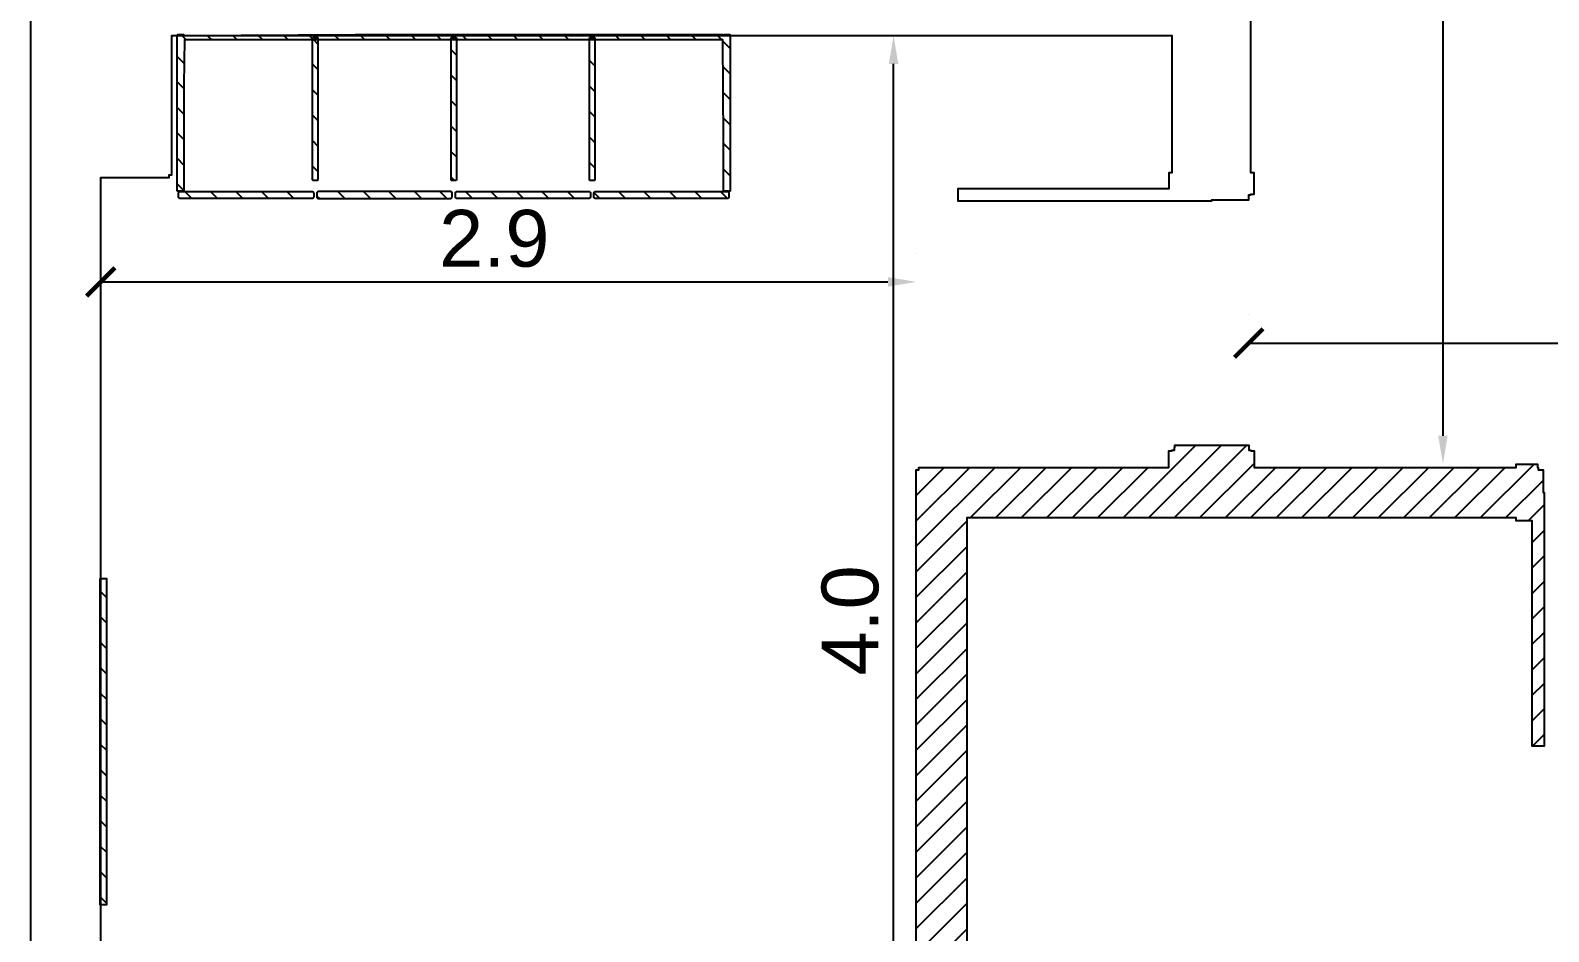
# Model space of a CAD drawing. Header units: metres. Extents: x -155 to -31, y -2 to 38.
# Drawn here: x -115.16 to -109.81, y 6.8 to 9.98 of the extents above; entities that cross this region are included whole.
import ezdxf

# ---------------------------------------------------------------- set-up
doc = ezdxf.new("R2010")
doc.units = ezdxf.units.M
doc.layers.add('DİMENSİONS', color=1, linetype='Continuous', true_color=0xff0000)
doc.layers.add('Layer 03$KAT1_MOBILYA', color=9, linetype='Continuous', true_color=0xc0c0c0)
doc.layers.add('Layer 03$KAT1_DUVAR', color=7, linetype='Continuous')
doc.styles.add('Default', font='arial.ttf')
doc.dimstyles.new('Default', dxfattribs={"dimscale": 2, "dimtxt": 0.1, "dimasz": 0.1, "dimexe": 0.05, "dimexo": 0.05, "dimgap": 0.025, "dimtad": 1, "dimtoh": 1, "dimzin": 1, "dimdsep": 46, "dimtxsty": 'Default', "dimcen": 0.05, "dimazin": 1, "dimtfac": 1, "dimtdec": 4, "dimtix": 1, "dimtofl": 0, "dimtmove": 1, "dimatfit": 3, "dimfxl": 0.1, "dimtolj": 1, "dimtzin": 1, "dimarcsym": 0})
pattern_1 = [(135, (-109.91591, 9.92203), (-0.0449013, -0.0449013), [])]

# ---------------------------------------------------------------- blocks, each defined once
blk = doc.blocks.new('_ArchTick')
at = {"color": 0, "linetype": 'ByBlock', "const_width": 0.15}
blk.add_lwpolyline([(-0.5, -0.5), (0.5, 0.5)], dxfattribs=at)
blk = doc.blocks.new('*D25')
at = {"layer": 'Defpoints', "color": 0}
for p in [(-114.9089, 9.0918), (-112.037, 9.0918), (-112.037, 9.0918)]:
    blk.add_point(p, dxfattribs=at)
at = {"layer": 'DİMENSİONS', "color": 0, "lineweight": -2}
for p, q in [((-114.9089, 9.1918), (-114.9089, 9.1918)), ((-112.037, 9.1918), (-112.037, 9.1918)), ((-114.9089, 9.0918), (-112.137, 9.0918))]:
    blk.add_line(p, q, dxfattribs=at)
at = {"layer": 'DİMENSİONS', "color": 0}
blk.add_solid([(-112.137, 9.0752), (-112.137, 9.1085), (-112.037, 9.0918)], dxfattribs=at)
at = {"layer": 'DİMENSİONS', "color": 0, "lineweight": -2, "xscale": 0.1, "yscale": 0.1, "zscale": 0.1, "rotation": 180}
blk.add_blockref('_ArchTick', (-114.9089, 9.0918), dxfattribs=at)
at = {"layer": 'DİMENSİONS', "color": 0, "insert": (-113.523, 9.244), "char_height": 0.2, "attachment_point": 5, "style": 'Default'}
blk.add_mtext('\\A1;2.9', dxfattribs=at)
blk = doc.blocks.new('*D26')
at = {"layer": 'Defpoints', "color": 0}
for p in [(-112.1169, 9.9599), (-112.1169, 9.9599), (-112.1169, 5.938)]:
    blk.add_point(p, dxfattribs=at)
at = {"layer": 'DİMENSİONS', "color": 0, "lineweight": -2}
for p, q in [((-112.2169, 9.9599), (-112.2169, 9.9599)), ((-112.1169, 5.938), (-112.1169, 9.8599)), ((-112.2169, 5.938), (-112.2169, 5.938))]:
    blk.add_line(p, q, dxfattribs=at)
at = {"layer": 'DİMENSİONS', "color": 0}
blk.add_solid([(-112.1002, 9.8599), (-112.1335, 9.8599), (-112.1169, 9.9599)], dxfattribs=at)
at = {"layer": 'DİMENSİONS', "color": 0, "lineweight": -2, "xscale": 0.1, "yscale": 0.1, "zscale": 0.1, "rotation": 270}
blk.add_blockref('_ArchTick', (-112.1169, 5.938), dxfattribs=at)
at = {"layer": 'DİMENSİONS', "color": 0, "insert": (-112.269, 7.899), "char_height": 0.2, "attachment_point": 5, "rotation": 90, "style": 'Default'}
blk.add_mtext('\\A1;4.0', dxfattribs=at)
blk = doc.blocks.new('*D53')
at = {"layer": 'Defpoints', "color": 0}
for p in [(-110.1822, 13.019), (-110.1822, 8.4499), (-110.1822, 8.4499)]:
    blk.add_point(p, dxfattribs=at)
at = {"layer": 'DİMENSİONS', "color": 0, "lineweight": -2}
for p, q in [((-110.1822, 13.019), (-110.1822, 8.5499)), ((-110.0822, 13.019), (-110.0822, 13.019)), ((-110.0822, 8.4499), (-110.0822, 8.4499))]:
    blk.add_line(p, q, dxfattribs=at)
at = {"layer": 'DİMENSİONS', "color": 0}
blk.add_solid([(-110.1988, 8.5499), (-110.1655, 8.5499), (-110.1822, 8.4499)], dxfattribs=at)
at = {"layer": 'DİMENSİONS', "color": 0, "lineweight": -2, "xscale": 0.1, "yscale": 0.1, "zscale": 0.1, "rotation": 90}
blk.add_blockref('_ArchTick', (-110.1822, 13.019), dxfattribs=at)
at = {"layer": 'DİMENSİONS', "color": 0, "insert": (-110.3343, 10.7845), "char_height": 0.2, "attachment_point": 5, "rotation": 90, "style": 'Default'}
blk.add_mtext('\\A1;4.6', dxfattribs=at)
blk = doc.blocks.new('*D57')
at = {"layer": 'Defpoints', "color": 0}
for p in [(-110.8663, 8.8765), (-108.1782, 8.8765), (-108.1782, 8.8765)]:
    blk.add_point(p, dxfattribs=at)
at = {"layer": 'DİMENSİONS', "color": 0, "lineweight": -2}
for p, q in [((-110.8663, 8.9765), (-110.8663, 8.9765)), ((-108.1782, 8.9765), (-108.1782, 8.9765)), ((-110.8663, 8.8765), (-108.2782, 8.8765))]:
    blk.add_line(p, q, dxfattribs=at)
at = {"layer": 'DİMENSİONS', "color": 0}
blk.add_solid([(-108.2782, 8.8599), (-108.2782, 8.8932), (-108.1782, 8.8765)], dxfattribs=at)
at = {"layer": 'DİMENSİONS', "color": 0, "lineweight": -2, "xscale": 0.1, "yscale": 0.1, "zscale": 0.1, "rotation": 180}
blk.add_blockref('_ArchTick', (-110.8663, 8.8765), dxfattribs=at)
at = {"layer": 'DİMENSİONS', "color": 0, "insert": (-109.5723, 9.0269), "char_height": 0.2, "attachment_point": 5, "style": 'Default'}
blk.add_mtext('\\A1;2.7', dxfattribs=at)

msp = doc.modelspace()

# ---------------------------------------------------------------- hatches: boundary and pattern name
at = {"layer": 'Layer 03$KAT1_DUVAR'}
h = msp.add_hatch(dxfattribs=at)
h.set_pattern_fill('ANSI31', scale=0.02, style=0, pattern_type=2)
h.set_pattern_definition([(45, (-109.91591, 9.92203), (-0.0449013, 0.0449013), [])])
h.paths.add_polyline_path([(-112.5769, 5.6093), (-112.5759, 5.6181), (-112.5123, 5.6128), (-112.5133, 5.6033), (-112.5132, 5.5958), (-112.5133, 5.5927), (-112.5767, 5.5987), (-112.5781, 5.5966), (-112.7052, 5.609), (-112.7056, 5.6087), (-112.7113, 5.6115), (-112.8342, 5.6228), (-112.8322, 5.6332), (-112.8965, 5.6393), (-112.8962, 5.6466), (-112.896, 5.6499), (-112.8783, 5.6482), (-112.8783, 5.6901), (-112.9651, 5.6901), (-112.9771, 5.6049), (-113.0217, 5.2869), (-113.0051, 5.2869), (-113.0043, 5.2861), (-113.0043, 5.2853), (-113.0035, 5.2845), (-113.0035, 5.2836), (-113.0046, 5.2762), (-113.0109, 5.2328), (-113.0109, 5.232), (-113.0125, 5.2303), (-113.0141, 5.2303), (-113.0194, 5.2311), (-113.0502, 5.2353), (-113.051, 5.2353), (-113.0519, 5.2361), (-113.0519, 5.2369), (-113.0527, 5.2377), (-113.0527, 5.2385), (-113.0516, 5.246), (-113.0453, 5.2894), (-113.0453, 5.2902), (-113.0445, 5.291), (-113.0438, 5.2917), (-113.0437, 5.2918), (-113.0259, 5.2918), (-113.0129, 5.3908), (-112.9687, 5.7063), (-112.9854, 5.7086), (-112.9854, 5.71), (-112.9863, 5.7109), (-112.9863, 5.7117), (-112.9852, 5.7191), (-112.9789, 5.7625), (-112.9789, 5.7633), (-112.9772, 5.765), (-112.9756, 5.765), (-112.9535, 5.762), (-112.9535, 5.8002), (-112.9526, 5.8011), (-112.9526, 5.8019), (-112.952, 5.8026), (-112.9518, 5.8027), (-112.9068, 5.8027), (-112.9068, 5.9294), (-112.8974, 5.9294), (-112.8974, 5.938), (-112.037, 5.938), (-112.037, 8.4293), (-112.0275, 8.4293), (-112.0275, 8.4381), (-111.147, 8.4381), (-111.147, 8.4962), (-111.137, 8.4962), (-111.137, 8.4987), (-111.1275, 8.4988), (-111.1275, 8.5081), (-111.1269, 8.5081), (-111.1269, 8.5163), (-110.8663, 8.5163), (-110.8663, 8.4987), (-110.8588, 8.4987), (-110.8588, 8.4962), (-110.847, 8.4962), (-110.847, 8.4381), (-109.9241, 8.4381), (-109.9241, 8.4499), (-109.8493, 8.4499), (-109.8493, 8.4381), (-109.8471, 8.4381), (-109.8471, 8.4298), (-109.8292, 8.4298), (-109.8292, 8.3499), (-109.8258, 8.3499), (-109.8258, 7.4565), (-109.8678, 7.4565), (-109.8678, 8.2499), (-109.9241, 8.2499), (-109.9241, 8.26), (-111.8589, 8.26), (-111.8589, 4.9379), (-110.9724, 4.9379), (-110.9724, 4.9293), (-110.9638, 4.9293), (-110.9638, 4.908), (-110.9175, 4.908), (-110.9175, 4.808), (-110.9167, 4.8065), (-110.9167, 4.7619), (-110.8899, 4.7619), (-110.8892, 4.7613), (-110.889, 4.7611), (-110.889, 4.7191), (-110.8896, 4.7178), (-110.8899, 4.7174), (-110.9052, 4.7174), (-110.9052, 4.2745), (-110.8907, 4.2745), (-110.8901, 4.2738), (-110.8899, 4.2736), (-110.8892, 4.273), (-110.889, 4.2728), (-110.889, 4.2308), (-110.8896, 4.2301), (-110.8899, 4.2299), (-110.8905, 4.2293), (-110.8907, 4.2291), (-110.9294, 4.2291), (-110.9302, 4.2299), (-110.9308, 4.2306), (-110.931, 4.2308), (-110.931, 4.2728), (-110.9304, 4.2734), (-110.9302, 4.2736), (-110.9296, 4.2743), (-110.9294, 4.2745), (-110.9153, 4.2745), (-110.9153, 4.69), (-110.9718, 4.69), (-110.9718, 4.6404), (-110.9714, 4.6395), (-111.0625, 4.5971), (-111.0589, 4.5888), (-111.1158, 4.5618), (-111.4204, 4.4192), (-111.5105, 4.3768), (-111.5131, 4.3817), (-111.5156, 4.3864), (-111.4248, 4.4287), (-111.1196, 4.5706), (-111.0663, 4.5953), (-111.0663, 4.6058), (-111.0521, 4.6124), (-111.0521, 4.69), (-112.0975, 4.69), (-112.0975, 4.6992), (-112.1069, 4.6992), (-112.1069, 5.6901), (-112.797, 5.6901), (-112.797, 5.6299)], flags=0)
h.paths.add_polyline_path([(-112.0889, 4.8992), (-112.0889, 4.708), (-111.8976, 4.708), (-111.8976, 4.8992)], flags=0)
h.paths.add_polyline_path([(-112.0975, 5.8782), (-112.0975, 5.6994), (-111.907, 5.6994), (-111.907, 5.8993), (-111.9974, 5.8993), (-111.9964, 5.8901)], flags=0)
at = {"layer": 'Layer 03$KAT1_MOBILYA'}
h = msp.add_hatch(dxfattribs=at)
h.set_pattern_fill('ANSI31', scale=0.02, angle=90, style=0, pattern_type=2)
h.set_pattern_definition(pattern_1)
h.paths.add_polyline_path([(-114.6409, 9.4149), (-114.6409, 9.4144), (-114.6407, 9.4142), (-114.6402, 9.4138), (-114.6402, 9.4135), (-114.6402, 9.4131), (-114.64, 9.4129), (-114.6395, 9.4124), (-114.6393, 9.4124), (-114.6388, 9.4124), (-114.6386, 9.4124), (-114.6381, 9.4124), (-114.6246, 9.4124), (-114.6182, 9.4124), (-114.6178, 9.4124), (-114.6169, 9.4124), (-114.6166, 9.4124), (-114.6162, 9.4124), (-114.616, 9.4126), (-114.6155, 9.4131), (-114.6155, 9.4133), (-114.6155, 9.4138), (-114.6153, 9.414), (-114.6148, 9.4144), (-114.6148, 9.4147), (-114.6148, 9.4151), (-114.6148, 9.7856), (-114.6127, 9.9457), (-114.1632, 9.9457), (-114.1632, 9.9498), (-114.1627, 9.9503), (-114.1625, 9.9505), (-114.1625, 9.951), (-114.1625, 9.9512), (-114.162, 9.9517), (-114.1618, 9.9519), (-114.1613, 9.9524), (-114.1611, 9.9526), (-114.1606, 9.9526), (-114.1604, 9.9526), (-114.1599, 9.953), (-114.1597, 9.9533), (-114.1556, 9.9533), (-114.1467, 9.9533), (-114.1462, 9.9528), (-114.146, 9.9526), (-114.1455, 9.9526), (-114.1453, 9.9526), (-114.1448, 9.9521), (-114.1446, 9.9519), (-114.1442, 9.9514), (-114.1439, 9.9512), (-114.1439, 9.9507), (-114.1439, 9.9505), (-114.1439, 9.95), (-114.1439, 9.9498), (-114.1439, 9.9457), (-113.6751, 9.9457), (-113.6751, 9.9498), (-113.6751, 9.9503), (-113.6751, 9.9505), (-113.6751, 9.951), (-113.6751, 9.9512), (-113.6747, 9.9517), (-113.6745, 9.9519), (-113.674, 9.9524), (-113.6738, 9.9526), (-113.6733, 9.9526), (-113.6731, 9.9526), (-113.6726, 9.953), (-113.6724, 9.9533), (-113.6683, 9.9533), (-113.6594, 9.9533), (-113.6589, 9.9528), (-113.6587, 9.9526), (-113.6582, 9.9526), (-113.658, 9.9526), (-113.6575, 9.9521), (-113.6574, 9.952), (-113.6568, 9.9514), (-113.6566, 9.9512), (-113.6566, 9.9507), (-113.6566, 9.9505), (-113.6566, 9.95), (-113.6566, 9.9498), (-113.6566, 9.9457), (-113.319, 9.9457), (-113.1878, 9.9457), (-113.1878, 9.9498), (-113.1878, 9.9503), (-113.1878, 9.9505), (-113.1878, 9.951), (-113.1878, 9.9512), (-113.1873, 9.9517), (-113.1871, 9.9519), (-113.1867, 9.9524), (-113.1864, 9.9526), (-113.186, 9.9526), (-113.1858, 9.9526), (-113.1853, 9.953), (-113.1851, 9.9533), (-113.181, 9.9533), (-113.172, 9.9533), (-113.1716, 9.9528), (-113.1713, 9.9526), (-113.1709, 9.9526), (-113.1707, 9.9526), (-113.1702, 9.9521), (-113.17, 9.9519), (-113.1699, 9.9518), (-113.1695, 9.9514), (-113.1693, 9.9512), (-113.1693, 9.9507), (-113.1693, 9.9505), (-113.1693, 9.95), (-113.1693, 9.9498), (-113.1693, 9.9457), (-112.719, 9.9457), (-112.717, 9.5883), (-112.717, 9.4151), (-112.717, 9.4149), (-112.717, 9.4144), (-112.7167, 9.4142), (-112.7163, 9.4138), (-112.7163, 9.4135), (-112.7163, 9.4131), (-112.7161, 9.4129), (-112.7156, 9.4124), (-112.7154, 9.4124), (-112.7149, 9.4124), (-112.7147, 9.4124), (-112.7142, 9.4124), (-112.7002, 9.4124), (-112.6936, 9.4124), (-112.6934, 9.4124), (-112.6929, 9.4124), (-112.6927, 9.4124), (-112.6923, 9.4124), (-112.692, 9.4126), (-112.6916, 9.4131), (-112.6916, 9.4133), (-112.6916, 9.4138), (-112.6913, 9.414), (-112.6909, 9.7856), (-112.6909, 9.9587), (-112.6909, 9.9592), (-112.6909, 9.9601), (-112.6911, 9.9603), (-112.6916, 9.9608), (-112.6916, 9.961), (-112.6916, 9.9615), (-112.6918, 9.9615), (-112.6923, 9.9615), (-112.6925, 9.9617), (-112.6929, 9.9622), (-112.6932, 9.9622), (-112.6936, 9.9622), (-112.7077, 9.9622), (-112.7142, 9.9622), (-112.7144, 9.9622), (-112.7149, 9.9622), (-112.7151, 9.962), (-112.7156, 9.9615), (-112.7158, 9.9615), (-112.7163, 9.9615), (-112.7163, 9.9613), (-112.7163, 9.9608), (-112.7165, 9.9606), (-112.717, 9.9608), (-112.7172, 9.961), (-112.7176, 9.9615), (-112.7178, 9.9616), (-112.7179, 9.9617), (-112.7183, 9.9622), (-112.7186, 9.9622), (-112.719, 9.9622), (-114.0127, 9.9622), (-114.6148, 9.9587), (-114.6148, 9.9592), (-114.6148, 9.9601), (-114.615, 9.9603), (-114.6155, 9.9608), (-114.6155, 9.961), (-114.6155, 9.9615), (-114.6157, 9.9615), (-114.6162, 9.9615), (-114.6164, 9.9617), (-114.6169, 9.9622), (-114.6173, 9.9622), (-114.6182, 9.9622), (-114.6318, 9.9622), (-114.6381, 9.9622), (-114.6384, 9.9622), (-114.6388, 9.9622), (-114.639, 9.962), (-114.6391, 9.9619), (-114.6395, 9.9615), (-114.6397, 9.9615), (-114.6402, 9.9615), (-114.6402, 9.9613), (-114.6402, 9.9608), (-114.6404, 9.9606), (-114.6409, 9.9601), (-114.6409, 9.9597), (-114.6409, 9.9587), (-114.6409, 9.5883), (-114.6409, 9.4151)], flags=0)
h = msp.add_hatch(dxfattribs=at)
h.set_pattern_fill('ANSI31', scale=0.02, angle=90, style=0, pattern_type=2)
h.set_pattern_definition(pattern_1)
h.paths.add_polyline_path([(-114.1632, 9.9457), (-114.1439, 9.9457), (-114.1439, 9.7932), (-114.1439, 9.4522), (-114.1439, 9.4517), (-114.1439, 9.4515), (-114.1439, 9.451), (-114.1439, 9.4508), (-114.1444, 9.4504), (-114.1446, 9.4501), (-114.1451, 9.4497), (-114.1453, 9.4495), (-114.1458, 9.4495), (-114.146, 9.4495), (-114.1465, 9.449), (-114.1467, 9.4488), (-114.1508, 9.4488), (-114.1597, 9.4488), (-114.1602, 9.4492), (-114.1604, 9.4495), (-114.1609, 9.4495), (-114.1611, 9.4495), (-114.1616, 9.4499), (-114.1618, 9.4501), (-114.1623, 9.4506), (-114.1625, 9.4508), (-114.1625, 9.4513), (-114.1625, 9.4515), (-114.1629, 9.452), (-114.1632, 9.6088)], flags=0)
h = msp.add_hatch(dxfattribs=at)
h.set_pattern_fill('ANSI31', scale=0.02, angle=90, style=0, pattern_type=2)
h.set_pattern_definition(pattern_1)
h.paths.add_polyline_path([(-113.6751, 9.9457), (-113.6566, 9.9457), (-113.6566, 9.7932), (-113.6566, 9.4522), (-113.6566, 9.4517), (-113.6566, 9.4515), (-113.6566, 9.451), (-113.6566, 9.4508), (-113.6571, 9.4504), (-113.6573, 9.4501), (-113.6578, 9.4497), (-113.658, 9.4495), (-113.6585, 9.4495), (-113.6587, 9.4495), (-113.6591, 9.449), (-113.6594, 9.4488), (-113.6635, 9.4488), (-113.6724, 9.4488), (-113.6729, 9.4492), (-113.6731, 9.4495), (-113.6736, 9.4495), (-113.6738, 9.4495), (-113.6742, 9.4499), (-113.6745, 9.4501), (-113.6749, 9.4506), (-113.6751, 9.4508), (-113.6751, 9.4513), (-113.6751, 9.4515), (-113.6751, 9.452), (-113.6751, 9.4522), (-113.6751, 9.6088)], flags=0)
h = msp.add_hatch(dxfattribs=at)
h.set_pattern_fill('ANSI31', scale=0.02, angle=90, style=0, pattern_type=2)
h.set_pattern_definition(pattern_1)
h.paths.add_polyline_path([(-113.1878, 9.9457), (-113.1693, 9.9457), (-113.1693, 9.7932), (-113.1693, 9.4522), (-113.1693, 9.4517), (-113.1693, 9.4515), (-113.1693, 9.451), (-113.1693, 9.4508), (-113.1698, 9.4504), (-113.17, 9.4501), (-113.1704, 9.4497), (-113.1707, 9.4495), (-113.1711, 9.4495), (-113.1713, 9.4495), (-113.1718, 9.449), (-113.172, 9.4488), (-113.1761, 9.4488), (-113.1851, 9.4488), (-113.1855, 9.4492), (-113.1858, 9.4495), (-113.1862, 9.4495), (-113.1864, 9.4495), (-113.1869, 9.4499), (-113.1871, 9.4501), (-113.1876, 9.4506), (-113.1878, 9.4508), (-113.1878, 9.4513), (-113.1878, 9.4515), (-113.1878, 9.452), (-113.1878, 9.4522), (-113.1878, 9.6088)], flags=0)
h = msp.add_hatch(dxfattribs=at)
h.set_pattern_fill('ANSI31', scale=0.02, angle=90, style=0, pattern_type=2)
h.set_pattern_definition(pattern_1)
h.paths.add_polyline_path([(-114.6342, 9.4072), (-114.634, 9.4076), (-114.6335, 9.4085), (-114.6333, 9.409), (-114.6324, 9.4094), (-114.632, 9.4096), (-114.631, 9.4101), (-114.6306, 9.4103), (-114.6296, 9.4103), (-114.6292, 9.4103), (-114.4838, 9.4103), (-114.1652, 9.4103), (-114.1643, 9.4103), (-114.1638, 9.4103), (-114.1629, 9.4099), (-114.1625, 9.4096), (-114.1615, 9.4092), (-114.1611, 9.409), (-114.1606, 9.408), (-114.1604, 9.4076), (-114.1599, 9.4066), (-114.1597, 9.4062), (-114.1593, 9.4053), (-114.159, 9.4048), (-114.159, 9.4008), (-114.159, 9.3918), (-114.1595, 9.3904), (-114.1597, 9.3897), (-114.1602, 9.3888), (-114.1604, 9.3884), (-114.1609, 9.3874), (-114.1611, 9.387), (-114.162, 9.3865), (-114.1625, 9.3863), (-114.1634, 9.3858), (-114.1638, 9.3856), (-114.1648, 9.3856), (-114.1652, 9.3856), (-114.3106, 9.3856), (-114.6292, 9.3856), (-114.6302, 9.3856), (-114.6306, 9.3856), (-114.6315, 9.3861), (-114.632, 9.3863), (-114.6329, 9.3868), (-114.6333, 9.387), (-114.6338, 9.3879), (-114.634, 9.3884), (-114.6345, 9.3893), (-114.6347, 9.3897), (-114.6347, 9.3912), (-114.6347, 9.3918), (-114.6347, 9.3959), (-114.6347, 9.4048), (-114.6347, 9.4058), (-114.6347, 9.4062)], flags=0)
h = msp.add_hatch(dxfattribs=at)
h.set_pattern_fill('ANSI31', scale=0.02, angle=90, style=0, pattern_type=2)
h.set_pattern_definition(pattern_1)
h.paths.add_polyline_path([(-113.6775, 9.3856), (-113.6765, 9.3856), (-113.6761, 9.3858), (-113.6751, 9.3863), (-113.6747, 9.3865), (-113.6738, 9.387), (-113.6733, 9.3874), (-113.6724, 9.3884), (-113.6724, 9.3888), (-113.6724, 9.3897), (-113.6722, 9.3904), (-113.6717, 9.3918), (-113.6717, 9.4008), (-113.6717, 9.4048), (-113.6719, 9.4053), (-113.6724, 9.4062), (-113.6724, 9.4066), (-113.6724, 9.4076), (-113.6728, 9.408), (-113.6738, 9.409), (-113.6742, 9.4092), (-113.6751, 9.4096), (-113.6756, 9.4099), (-113.6765, 9.4103), (-113.6769, 9.4103), (-113.6779, 9.4103), (-113.996, 9.4103), (-114.1412, 9.4103), (-114.1418, 9.4103), (-114.1433, 9.4103), (-114.1437, 9.4101), (-114.1446, 9.4096), (-114.1448, 9.4094), (-114.1453, 9.409), (-114.1457, 9.4085), (-114.1467, 9.4076), (-114.1469, 9.4072), (-114.1474, 9.4062), (-114.1474, 9.4058), (-114.1474, 9.4048), (-114.1474, 9.3959), (-114.1474, 9.3918), (-114.1474, 9.3912), (-114.1474, 9.3897), (-114.1472, 9.3893), (-114.1467, 9.3884), (-114.1463, 9.3879), (-114.1453, 9.387), (-114.1451, 9.3868), (-114.1446, 9.3863), (-114.1442, 9.3861), (-114.1433, 9.3856), (-114.1426, 9.3856), (-114.1412, 9.3856), (-113.8231, 9.3856), (-113.6779, 9.3856)], flags=0)
h = msp.add_hatch(dxfattribs=at)
h.set_pattern_fill('ANSI31', scale=0.02, angle=90, style=0, pattern_type=2)
h.set_pattern_definition(pattern_1)
h.paths.add_polyline_path([(-113.6584, 9.4085), (-113.658, 9.409), (-113.6575, 9.4094), (-113.6573, 9.4096), (-113.6559, 9.4101), (-113.6552, 9.4103), (-113.6543, 9.4103), (-113.6539, 9.4103), (-113.5087, 9.4103), (-113.1906, 9.4103), (-113.1896, 9.4103), (-113.1892, 9.4103), (-113.1878, 9.4099), (-113.1871, 9.4096), (-113.1867, 9.4092), (-113.1864, 9.409), (-113.1855, 9.408), (-113.1851, 9.4076), (-113.1846, 9.4066), (-113.1844, 9.4062), (-113.1844, 9.4053), (-113.1844, 9.4048), (-113.1844, 9.4008), (-113.1844, 9.3918), (-113.1844, 9.3904), (-113.1844, 9.3897), (-113.1849, 9.3888), (-113.1851, 9.3884), (-113.186, 9.3874), (-113.1864, 9.387), (-113.1869, 9.3865), (-113.1871, 9.3863), (-113.1885, 9.3858), (-113.1892, 9.3856), (-113.1901, 9.3856), (-113.1906, 9.3856), (-113.3357, 9.3856), (-113.6539, 9.3856), (-113.6548, 9.3856), (-113.6552, 9.3856), (-113.6567, 9.3861), (-113.6573, 9.3863), (-113.6578, 9.3868), (-113.658, 9.387), (-113.6589, 9.3879), (-113.6594, 9.3884), (-113.6598, 9.3893), (-113.66, 9.3897), (-113.66, 9.3912), (-113.66, 9.3918), (-113.66, 9.3959), (-113.66, 9.4048), (-113.66, 9.4058), (-113.66, 9.4062), (-113.6596, 9.4072), (-113.6594, 9.4076)], flags=0)
h = msp.add_hatch(dxfattribs=at)
h.set_pattern_fill('ANSI31', scale=0.02, angle=90, style=0, pattern_type=2)
h.set_pattern_definition(pattern_1)
h.paths.add_polyline_path([(-112.6971, 9.4062), (-112.6971, 9.4053), (-112.6971, 9.4048), (-112.6971, 9.4008), (-112.6971, 9.3918), (-112.6971, 9.3904), (-112.6971, 9.3897), (-112.6975, 9.3888), (-112.6977, 9.3884), (-112.6982, 9.3874), (-112.6984, 9.387), (-112.6994, 9.3865), (-112.6998, 9.3863), (-112.7007, 9.3858), (-112.7012, 9.3856), (-112.7026, 9.3856), (-112.7032, 9.3856), (-112.8484, 9.3856), (-113.1665, 9.3856), (-113.1675, 9.3856), (-113.1679, 9.3856), (-113.1689, 9.3861), (-113.1693, 9.3863), (-113.1702, 9.3868), (-113.1707, 9.387), (-113.1711, 9.3879), (-113.1713, 9.3884), (-113.1718, 9.3893), (-113.172, 9.3897), (-113.1725, 9.3912), (-113.1727, 9.3918), (-113.1727, 9.3959), (-113.1727, 9.4048), (-113.1722, 9.4058), (-113.172, 9.4062), (-113.1716, 9.4072), (-113.1713, 9.4076), (-113.1709, 9.4085), (-113.1707, 9.409), (-113.1697, 9.4094), (-113.1693, 9.4096), (-113.1683, 9.4101), (-113.1679, 9.4103), (-113.167, 9.4103), (-113.1665, 9.4103), (-113.0214, 9.4103), (-112.7032, 9.4103), (-112.7018, 9.4103), (-112.7012, 9.4103), (-112.7002, 9.4099), (-112.6998, 9.4096), (-112.6989, 9.4092), (-112.6984, 9.409), (-112.698, 9.408), (-112.6977, 9.4076), (-112.6973, 9.4066)], flags=0)
h = msp.add_hatch(dxfattribs=at)
h.set_pattern_fill('ANSI31', scale=0.02, angle=90, style=0, pattern_type=2)
h.set_pattern_definition(pattern_1)
h.paths.add_polyline_path([(-114.9109, 8.047), (-114.9082, 8.047), (-114.8889, 8.047), (-114.8889, 7.0411), (-114.8889, 6.897), (-114.8917, 6.897), (-114.9109, 6.897), (-114.9109, 7.0411)], flags=0)

# ---------------------------------------------------------------- linework, layer by layer
at = {"layer": 'Layer 03$KAT1_DUVAR'}
for points in [[(-114.9089, 5.938), (-114.9089, 9.4599), (-114.6675, 9.4599), (-114.6675, 9.4694), (-114.6589, 9.4694), (-114.6589, 9.9601), (-113.3309, 9.9599), (-111.137, 9.9599), (-111.137, 9.4762), (-111.147, 9.4762), (-111.147, 9.4199), (-111.89, 9.4199), (-111.89, 9.3778), (-110.9966, 9.3778), (-110.9966, 9.3812), (-110.8663, 9.3812), (-110.8663, 9.3988), (-110.8588, 9.3988), (-110.8588, 9.4014), (-110.847, 9.4014), (-110.847, 9.4762), (-110.8588, 9.4762), (-110.8588, 11.6293)], [(-115.1568, 10.4399), (-115.1568, 5.6993)], [(-112.037, 5.938), (-112.037, 8.4293), (-112.0275, 8.4293), (-112.0275, 8.4381), (-111.147, 8.4381), (-111.147, 8.4962), (-111.137, 8.4962), (-111.137, 8.4987), (-111.1275, 8.4988), (-111.1275, 8.5081), (-111.1269, 8.5081), (-111.1269, 8.5163), (-110.8663, 8.5163), (-110.8663, 8.4987), (-110.8588, 8.4987), (-110.8588, 8.4962), (-110.847, 8.4962), (-110.847, 8.4381), (-109.9241, 8.4381), (-109.9241, 8.4499), (-109.8493, 8.4499), (-109.8493, 8.4381), (-109.8471, 8.4381), (-109.8471, 8.4298), (-109.8292, 8.4298), (-109.8292, 8.3499), (-109.8258, 8.3499), (-109.8258, 7.4565), (-109.8678, 7.4565), (-109.8678, 8.2499), (-109.9241, 8.2499), (-109.9241, 8.26), (-111.8589, 8.26), (-111.8589, 4.9379)]]:
    msp.add_lwpolyline(points, dxfattribs=at)
at = {"layer": 'Layer 03$KAT1_MOBILYA'}
for points in [[(-114.6409, 9.4149), (-114.6409, 9.4144), (-114.6407, 9.4142), (-114.6402, 9.4138), (-114.6402, 9.4135), (-114.6402, 9.4131), (-114.64, 9.4129), (-114.6395, 9.4124), (-114.6393, 9.4124), (-114.6388, 9.4124), (-114.6386, 9.4124), (-114.6381, 9.4124), (-114.6246, 9.4124), (-114.6182, 9.4124), (-114.6178, 9.4124), (-114.6169, 9.4124), (-114.6166, 9.4124), (-114.6162, 9.4124), (-114.616, 9.4126), (-114.6155, 9.4131), (-114.6155, 9.4133), (-114.6155, 9.4138), (-114.6153, 9.414), (-114.6148, 9.4144), (-114.6148, 9.4147), (-114.6148, 9.4151), (-114.6148, 9.7856), (-114.6127, 9.9457), (-114.1632, 9.9457), (-114.1632, 9.9498), (-114.1627, 9.9503), (-114.1625, 9.9505), (-114.1625, 9.951), (-114.1625, 9.9512), (-114.162, 9.9517), (-114.1618, 9.9519), (-114.1613, 9.9524), (-114.1611, 9.9526), (-114.1606, 9.9526), (-114.1604, 9.9526), (-114.1599, 9.953), (-114.1597, 9.9533), (-114.1556, 9.9533), (-114.1467, 9.9533), (-114.1462, 9.9528), (-114.146, 9.9526), (-114.1455, 9.9526), (-114.1453, 9.9526), (-114.1448, 9.9521), (-114.1446, 9.9519), (-114.1442, 9.9514), (-114.1439, 9.9512), (-114.1439, 9.9507), (-114.1439, 9.9505), (-114.1439, 9.95), (-114.1439, 9.9498), (-114.1439, 9.9457), (-113.6751, 9.9457), (-113.6751, 9.9498), (-113.6751, 9.9503), (-113.6751, 9.9505), (-113.6751, 9.951), (-113.6751, 9.9512), (-113.6747, 9.9517), (-113.6745, 9.9519), (-113.674, 9.9524), (-113.6738, 9.9526), (-113.6733, 9.9526), (-113.6731, 9.9526), (-113.6726, 9.953), (-113.6724, 9.9533), (-113.6683, 9.9533), (-113.6594, 9.9533), (-113.6589, 9.9528), (-113.6587, 9.9526), (-113.6582, 9.9526), (-113.658, 9.9526), (-113.6575, 9.9521), (-113.6574, 9.952), (-113.6568, 9.9514), (-113.6566, 9.9512), (-113.6566, 9.9507), (-113.6566, 9.9505), (-113.6566, 9.95), (-113.6566, 9.9498), (-113.6566, 9.9457), (-113.319, 9.9457), (-113.1878, 9.9457), (-113.1878, 9.9498), (-113.1878, 9.9503), (-113.1878, 9.9505), (-113.1878, 9.951), (-113.1878, 9.9512), (-113.1873, 9.9517), (-113.1871, 9.9519), (-113.1867, 9.9524), (-113.1864, 9.9526), (-113.186, 9.9526), (-113.1858, 9.9526), (-113.1853, 9.953), (-113.1851, 9.9533), (-113.181, 9.9533), (-113.172, 9.9533), (-113.1716, 9.9528), (-113.1713, 9.9526), (-113.1709, 9.9526), (-113.1707, 9.9526), (-113.1702, 9.9521), (-113.17, 9.9519), (-113.1699, 9.9518), (-113.1695, 9.9514), (-113.1693, 9.9512), (-113.1693, 9.9507), (-113.1693, 9.9505), (-113.1693, 9.95), (-113.1693, 9.9498), (-113.1693, 9.9457), (-112.719, 9.9457), (-112.717, 9.5883), (-112.717, 9.4151), (-112.717, 9.4149), (-112.717, 9.4144), (-112.7167, 9.4142), (-112.7163, 9.4138), (-112.7163, 9.4135), (-112.7163, 9.4131), (-112.7161, 9.4129), (-112.7156, 9.4124), (-112.7154, 9.4124), (-112.7149, 9.4124), (-112.7147, 9.4124), (-112.7142, 9.4124), (-112.7002, 9.4124), (-112.6936, 9.4124), (-112.6934, 9.4124), (-112.6929, 9.4124), (-112.6927, 9.4124), (-112.6923, 9.4124), (-112.692, 9.4126), (-112.6916, 9.4131), (-112.6916, 9.4133), (-112.6916, 9.4138), (-112.6913, 9.414), (-112.6909, 9.7856), (-112.6909, 9.9587), (-112.6909, 9.9592), (-112.6909, 9.9601), (-112.6911, 9.9603), (-112.6916, 9.9608), (-112.6916, 9.961), (-112.6916, 9.9615), (-112.6918, 9.9615), (-112.6923, 9.9615), (-112.6925, 9.9617), (-112.6929, 9.9622), (-112.6932, 9.9622), (-112.6936, 9.9622), (-112.7077, 9.9622), (-112.7142, 9.9622), (-112.7144, 9.9622), (-112.7149, 9.9622), (-112.7151, 9.962), (-112.7156, 9.9615), (-112.7158, 9.9615), (-112.7163, 9.9615), (-112.7163, 9.9613), (-112.7163, 9.9608), (-112.7165, 9.9606), (-112.717, 9.9608), (-112.7172, 9.961), (-112.7176, 9.9615), (-112.7178, 9.9616), (-112.7179, 9.9617), (-112.7183, 9.9622), (-112.7186, 9.9622), (-112.719, 9.9622), (-114.0127, 9.9622), (-114.6148, 9.9587), (-114.6148, 9.9592), (-114.6148, 9.9601), (-114.615, 9.9603), (-114.6155, 9.9608), (-114.6155, 9.961), (-114.6155, 9.9615), (-114.6157, 9.9615), (-114.6162, 9.9615), (-114.6164, 9.9617), (-114.6169, 9.9622), (-114.6173, 9.9622), (-114.6182, 9.9622), (-114.6318, 9.9622), (-114.6381, 9.9622), (-114.6384, 9.9622), (-114.6388, 9.9622), (-114.639, 9.962), (-114.6391, 9.9619), (-114.6395, 9.9615), (-114.6397, 9.9615), (-114.6402, 9.9615), (-114.6402, 9.9613), (-114.6402, 9.9608), (-114.6404, 9.9606), (-114.6409, 9.9601), (-114.6409, 9.9597), (-114.6409, 9.9587), (-114.6409, 9.5883), (-114.6409, 9.4151)], [(-114.1632, 9.9457), (-114.1439, 9.9457), (-114.1439, 9.7932), (-114.1439, 9.4522), (-114.1439, 9.4517), (-114.1439, 9.4515), (-114.1439, 9.451), (-114.1439, 9.4508), (-114.1444, 9.4504), (-114.1446, 9.4501), (-114.1451, 9.4497), (-114.1453, 9.4495), (-114.1458, 9.4495), (-114.146, 9.4495), (-114.1465, 9.449), (-114.1467, 9.4488), (-114.1508, 9.4488), (-114.1597, 9.4488), (-114.1602, 9.4492), (-114.1604, 9.4495), (-114.1609, 9.4495), (-114.1611, 9.4495), (-114.1616, 9.4499), (-114.1618, 9.4501), (-114.1623, 9.4506), (-114.1625, 9.4508), (-114.1625, 9.4513), (-114.1625, 9.4515), (-114.1629, 9.452), (-114.1632, 9.6088)], [(-113.6751, 9.9457), (-113.6566, 9.9457), (-113.6566, 9.7932), (-113.6566, 9.4522), (-113.6566, 9.4517), (-113.6566, 9.4515), (-113.6566, 9.451), (-113.6566, 9.4508), (-113.6571, 9.4504), (-113.6573, 9.4501), (-113.6578, 9.4497), (-113.658, 9.4495), (-113.6585, 9.4495), (-113.6587, 9.4495), (-113.6591, 9.449), (-113.6594, 9.4488), (-113.6635, 9.4488), (-113.6724, 9.4488), (-113.6729, 9.4492), (-113.6731, 9.4495), (-113.6736, 9.4495), (-113.6738, 9.4495), (-113.6742, 9.4499), (-113.6745, 9.4501), (-113.6749, 9.4506), (-113.6751, 9.4508), (-113.6751, 9.4513), (-113.6751, 9.4515), (-113.6751, 9.452), (-113.6751, 9.4522), (-113.6751, 9.6088)], [(-113.1878, 9.9457), (-113.1693, 9.9457), (-113.1693, 9.7932), (-113.1693, 9.4522), (-113.1693, 9.4517), (-113.1693, 9.4515), (-113.1693, 9.451), (-113.1693, 9.4508), (-113.1698, 9.4504), (-113.17, 9.4501), (-113.1704, 9.4497), (-113.1707, 9.4495), (-113.1711, 9.4495), (-113.1713, 9.4495), (-113.1718, 9.449), (-113.172, 9.4488), (-113.1761, 9.4488), (-113.1851, 9.4488), (-113.1855, 9.4492), (-113.1858, 9.4495), (-113.1862, 9.4495), (-113.1864, 9.4495), (-113.1869, 9.4499), (-113.1871, 9.4501), (-113.1876, 9.4506), (-113.1878, 9.4508), (-113.1878, 9.4513), (-113.1878, 9.4515), (-113.1878, 9.452), (-113.1878, 9.4522), (-113.1878, 9.6088)], [(-114.6342, 9.4072), (-114.634, 9.4076), (-114.6335, 9.4085), (-114.6333, 9.409), (-114.6324, 9.4094), (-114.632, 9.4096), (-114.631, 9.4101), (-114.6306, 9.4103), (-114.6296, 9.4103), (-114.6292, 9.4103), (-114.4838, 9.4103), (-114.1652, 9.4103), (-114.1643, 9.4103), (-114.1638, 9.4103), (-114.1629, 9.4099), (-114.1625, 9.4096), (-114.1615, 9.4092), (-114.1611, 9.409), (-114.1606, 9.408), (-114.1604, 9.4076), (-114.1599, 9.4066), (-114.1597, 9.4062), (-114.1593, 9.4053), (-114.159, 9.4048), (-114.159, 9.4008), (-114.159, 9.3918), (-114.1595, 9.3904), (-114.1597, 9.3897), (-114.1602, 9.3888), (-114.1604, 9.3884), (-114.1609, 9.3874), (-114.1611, 9.387), (-114.162, 9.3865), (-114.1625, 9.3863), (-114.1634, 9.3858), (-114.1638, 9.3856), (-114.1648, 9.3856), (-114.1652, 9.3856), (-114.3106, 9.3856), (-114.6292, 9.3856), (-114.6302, 9.3856), (-114.6306, 9.3856), (-114.6315, 9.3861), (-114.632, 9.3863), (-114.6329, 9.3868), (-114.6333, 9.387), (-114.6338, 9.3879), (-114.634, 9.3884), (-114.6345, 9.3893), (-114.6347, 9.3897), (-114.6347, 9.3912), (-114.6347, 9.3918), (-114.6347, 9.3959), (-114.6347, 9.4048), (-114.6347, 9.4058), (-114.6347, 9.4062)], [(-113.6775, 9.3856), (-113.6765, 9.3856), (-113.6761, 9.3858), (-113.6751, 9.3863), (-113.6747, 9.3865), (-113.6738, 9.387), (-113.6733, 9.3874), (-113.6724, 9.3884), (-113.6724, 9.3888), (-113.6724, 9.3897), (-113.6722, 9.3904), (-113.6717, 9.3918), (-113.6717, 9.4008), (-113.6717, 9.4048), (-113.6719, 9.4053), (-113.6724, 9.4062), (-113.6724, 9.4066), (-113.6724, 9.4076), (-113.6728, 9.408), (-113.6738, 9.409), (-113.6742, 9.4092), (-113.6751, 9.4096), (-113.6756, 9.4099), (-113.6765, 9.4103), (-113.6769, 9.4103), (-113.6779, 9.4103), (-113.996, 9.4103), (-114.1412, 9.4103), (-114.1418, 9.4103), (-114.1433, 9.4103), (-114.1437, 9.4101), (-114.1446, 9.4096), (-114.1448, 9.4094), (-114.1453, 9.409), (-114.1457, 9.4085), (-114.1467, 9.4076), (-114.1469, 9.4072), (-114.1474, 9.4062), (-114.1474, 9.4058), (-114.1474, 9.4048), (-114.1474, 9.3959), (-114.1474, 9.3918), (-114.1474, 9.3912), (-114.1474, 9.3897), (-114.1472, 9.3893), (-114.1467, 9.3884), (-114.1463, 9.3879), (-114.1453, 9.387), (-114.1451, 9.3868), (-114.1446, 9.3863), (-114.1442, 9.3861), (-114.1433, 9.3856), (-114.1426, 9.3856), (-114.1412, 9.3856), (-113.8231, 9.3856), (-113.6779, 9.3856)], [(-113.6584, 9.4085), (-113.658, 9.409), (-113.6575, 9.4094), (-113.6573, 9.4096), (-113.6559, 9.4101), (-113.6552, 9.4103), (-113.6543, 9.4103), (-113.6539, 9.4103), (-113.5087, 9.4103), (-113.1906, 9.4103), (-113.1896, 9.4103), (-113.1892, 9.4103), (-113.1878, 9.4099), (-113.1871, 9.4096), (-113.1867, 9.4092), (-113.1864, 9.409), (-113.1855, 9.408), (-113.1851, 9.4076), (-113.1846, 9.4066), (-113.1844, 9.4062), (-113.1844, 9.4053), (-113.1844, 9.4048), (-113.1844, 9.4008), (-113.1844, 9.3918), (-113.1844, 9.3904), (-113.1844, 9.3897), (-113.1849, 9.3888), (-113.1851, 9.3884), (-113.186, 9.3874), (-113.1864, 9.387), (-113.1869, 9.3865), (-113.1871, 9.3863), (-113.1885, 9.3858), (-113.1892, 9.3856), (-113.1901, 9.3856), (-113.1906, 9.3856), (-113.3357, 9.3856), (-113.6539, 9.3856), (-113.6548, 9.3856), (-113.6552, 9.3856), (-113.6567, 9.3861), (-113.6573, 9.3863), (-113.6578, 9.3868), (-113.658, 9.387), (-113.6589, 9.3879), (-113.6594, 9.3884), (-113.6598, 9.3893), (-113.66, 9.3897), (-113.66, 9.3912), (-113.66, 9.3918), (-113.66, 9.3959), (-113.66, 9.4048), (-113.66, 9.4058), (-113.66, 9.4062), (-113.6596, 9.4072), (-113.6594, 9.4076)], [(-112.6971, 9.4062), (-112.6971, 9.4053), (-112.6971, 9.4048), (-112.6971, 9.4008), (-112.6971, 9.3918), (-112.6971, 9.3904), (-112.6971, 9.3897), (-112.6975, 9.3888), (-112.6977, 9.3884), (-112.6982, 9.3874), (-112.6984, 9.387), (-112.6994, 9.3865), (-112.6998, 9.3863), (-112.7007, 9.3858), (-112.7012, 9.3856), (-112.7026, 9.3856), (-112.7032, 9.3856), (-112.8484, 9.3856), (-113.1665, 9.3856), (-113.1675, 9.3856), (-113.1679, 9.3856), (-113.1689, 9.3861), (-113.1693, 9.3863), (-113.1702, 9.3868), (-113.1707, 9.387), (-113.1711, 9.3879), (-113.1713, 9.3884), (-113.1718, 9.3893), (-113.172, 9.3897), (-113.1725, 9.3912), (-113.1727, 9.3918), (-113.1727, 9.3959), (-113.1727, 9.4048), (-113.1722, 9.4058), (-113.172, 9.4062), (-113.1716, 9.4072), (-113.1713, 9.4076), (-113.1709, 9.4085), (-113.1707, 9.409), (-113.1697, 9.4094), (-113.1693, 9.4096), (-113.1683, 9.4101), (-113.1679, 9.4103), (-113.167, 9.4103), (-113.1665, 9.4103), (-113.0214, 9.4103), (-112.7032, 9.4103), (-112.7018, 9.4103), (-112.7012, 9.4103), (-112.7002, 9.4099), (-112.6998, 9.4096), (-112.6989, 9.4092), (-112.6984, 9.409), (-112.698, 9.408), (-112.6977, 9.4076), (-112.6973, 9.4066)], [(-114.9109, 8.047), (-114.9082, 8.047), (-114.8889, 8.047), (-114.8889, 7.0411), (-114.8889, 6.897), (-114.8917, 6.897), (-114.9109, 6.897), (-114.9109, 7.0411)]]:
    msp.add_lwpolyline(points, close=True, dxfattribs=at)

# ---------------------------------------------------------------- dimensions: what is measured, and where the dimension line sits
at = {"layer": 'DİMENSİONS'}
for base, p1, p2, angle, text, picture, middle in [((-110.1822, 8.4499, 0.5549), (-110.1822, 13.019, 0.5549), (-110.1822, 8.4499, 0.5549), 270, '4.6', '*D53', (-110.3343, 10.7845, 0.5549)), ((-112.1169, 9.9599, 0.5549), (-112.1169, 5.938, 0.5549), (-112.1169, 9.9599, 0.5549), 90, '4.0', '*D26', (-112.269, 7.899, 0.5549))]:
    dim = msp.add_linear_dim(base=base, p1=p1, p2=p2, angle=angle, text=text, dimstyle='Default', override={"dimscale": 2, "dimasz": 0.05, "dimtih": 0, "dimtoh": 0, "dimdec": 1, "dimlfac": 1, "dimblk1": 'ArchTick', "dimsah": 1}, dxfattribs=at)
    dim.commit()
    dim.dimension.update_dxf_attribs({"geometry": picture, "text_midpoint": middle})
for base, p1, p2, text, picture, middle in [((-112.037, 9.0918, 0.5549), (-114.9089, 9.0918, 0.5549), (-112.037, 9.0918, 0.5549), '2.9', '*D25', (-113.523, 9.244, 0.5549)), ((-108.1782, 8.8765, 0.5549), (-110.8663, 8.8765, 0.5549), (-108.1782, 8.8765, 0.5549), '2.7', '*D57', (-109.5723, 9.0269, 0.5549))]:
    dim = msp.add_linear_dim(base=base, p1=p1, p2=p2, text=text, dimstyle='Default', override={"dimscale": 2, "dimasz": 0.05, "dimtih": 0, "dimtoh": 0, "dimdec": 1, "dimlfac": 1, "dimblk1": 'ArchTick', "dimsah": 1}, dxfattribs=at)
    dim.commit()
    dim.dimension.update_dxf_attribs({"geometry": picture, "text_midpoint": middle})

doc.saveas('drawing.dxf')
